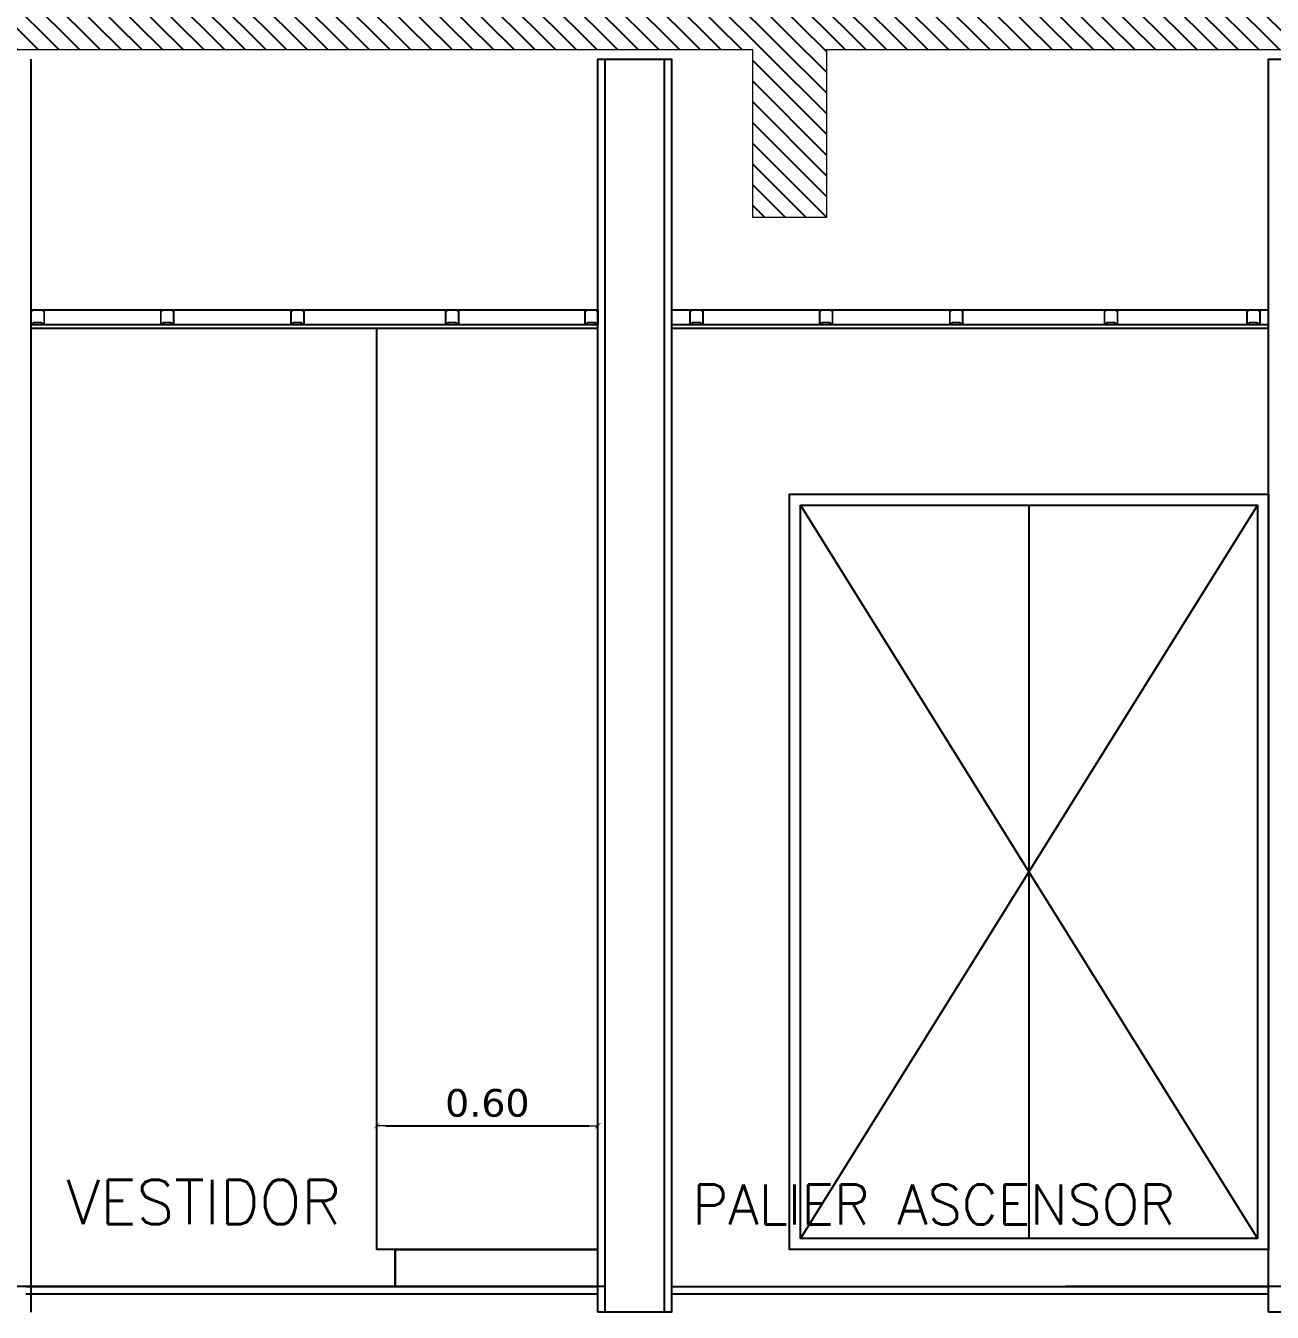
# Model space of a CAD drawing. Header units: metres. Extents: x 126 to 596, y -539 to -70.
# Drawn here: x 356.223 to 359.605, y -375.315 to -371.824 of the extents above; entities that cross this region are included whole.
import ezdxf

# ---------------------------------------------------------------- set-up
doc = ezdxf.new("R2010")
doc.units = ezdxf.units.M
doc.header["$LTSCALE"] = 10
doc.linetypes.add('HIDDEN', pattern=[0.375, 0.25, -0.125])
for name, color, linetype in [('0.1', 1, 'Continuous'), ('01', 1, 'Continuous'), ('02-LH ladrillo hueco 02', 1, 'Continuous'), ('A- Hatch Hormigon', 255, 'Continuous'), ('A-Muros', 4, 'Continuous'), ('A-Pisos', 1, 'Continuous'), ('Dr Ejes en bloque', 4, 'Continuous'), ('PISO', 251, 'Continuous'), ('Sanitarios', 2, 'Continuous'), ('Texto', 3, 'Continuous'), ('V-01', 1, 'Continuous')]:
    doc.layers.add(name, color=color, linetype=linetype)
doc.layers.add('Dimension', color=3, linetype='Continuous', lineweight=5)
doc.layers.add('PILAR_HORMIGON', color=5, linetype='Continuous', lineweight=20)
doc.styles.add('T12', font='romans.shx', dxfattribs={"height": 0.12})
doc.styles.add('Verdana', font='verdana.ttf')
doc.dimstyles.new('ST-COTA-25', dxfattribs={"dimscale": 0.25, "dimtxt": 0.3, "dimasz": 0.1, "dimexe": 0.18, "dimexo": 0.0625, "dimgap": 0.09, "dimtad": 1, "dimzin": 1, "dimdsep": 46, "dimtxsty": 'Verdana', "dimblk1": 'COTA_N', "dimblk2": 'COTA_N', "dimsah": 1, "dimcen": 0.09, "dimclrd": 8, "dimclre": 8, "dimclrt": 7, "dimadec": 0, "dimazin": 0, "dimtfac": 1, "dimtix": 1, "dimtmove": 0, "dimatfit": 3, "dimldrblk": 'COTA_N', "dimfxl": 0.18, "dimtolj": 1, "dimtzin": 0, "dimarcsym": 0})

# ---------------------------------------------------------------- blocks, each defined once
blk = doc.blocks.new('COTA_N')
for p, q in [((-1, 0), (0, 0)), ((0, 0.5), (0, -0.5))]:
    blk.add_line(p, q)
at = {"color": 3, "const_width": 0.065}
blk.add_lwpolyline([(0.14, 0.14), (0.28, 0.28), (0, 0), (-0.14, -0.14), (-0.28, -0.28)], dxfattribs=at)
blk = doc.blocks.new('*D136')
at = {"layer": 'Defpoints', "color": 0, "transparency": 16777216}
for p in [(16.5301, 0.506), (15.9301, 0.17), (16.5301, 0.17)]:
    blk.add_point(p, dxfattribs=at)
at = {"layer": 'Dimension', "color": 8, "lineweight": -2, "transparency": 16777216}
for p, q in [((15.9301, 0.1856), (15.9301, 0.551)), ((16.5301, 0.1856), (16.5301, 0.551)), ((15.9551, 0.506), (16.5051, 0.506))]:
    blk.add_line(p, q, dxfattribs=at)
at = {"layer": 'Dimension', "color": 8, "lineweight": -2, "transparency": 16777216, "xscale": 0.025, "yscale": 0.025, "zscale": 0.025, "rotation": 180}
blk.add_blockref('COTA_N', (15.9301, 0.506), dxfattribs=at)
at = {"layer": 'Dimension', "color": 8, "lineweight": -2, "transparency": 16777216, "xscale": 0.025, "yscale": 0.025, "zscale": 0.025}
blk.add_blockref('COTA_N', (16.5301, 0.506), dxfattribs=at)
at = {"layer": 'Dimension', "color": 2, "transparency": 16777216, "insert": (16.2301, 0.5675), "char_height": 0.075, "attachment_point": 5, "style": 'Verdana'}
blk.add_mtext('\\A1;0.60', dxfattribs=at)
blk = doc.blocks.new('niveles')
at = {"layer": 'PISO', "linetype": 'HIDDEN'}
blk.add_line((572.152, -276.3636), (533.4553, -276.3636), dxfattribs=at)
blk = doc.blocks.new('A$C62401038')
at = {"color": 2}
for p, q in [((14.9777, 0.07), (16.5301, 0.07)), ((16.7301, 0.07), (18.3495, 0.07))]:
    blk.add_line(p, q, dxfattribs=at)
at = {"layer": '0.1'}
for points in [[(17.0495, 2.22), (17.0495, 2.22), (18.3495, 2.22), (18.3495, 0.17), (17.0495, 0.17)], [(17.0795, 2.19), (18.3195, 2.19), (18.3195, 0.2), (17.0795, 0.2)]]:
    blk.add_lwpolyline(points, close=True, dxfattribs=at)
at = {"layer": '0.1', "linetype": 'HIDDEN'}
for points in [[(17.0795, 2.19), (17.6995, 1.195), (17.0795, 0.2)], [(18.3195, 2.19), (17.6995, 1.195), (18.3195, 0.2)]]:
    blk.add_lwpolyline(points, dxfattribs=at)
at = {"layer": '0.1'}
blk.add_lwpolyline([(17.6995, 2.19), (17.6995, 0.2)], dxfattribs=at)
at = {"layer": '01', "linetype": 'Continuous'}
for points in [[(14.9927, 2.72), (15.6076, 2.72), (15.6076, 2.72), (16.5301, 2.72)], [(15.0127, 2.72), (16.5301, 2.72)], [(16.7301, 2.72), (17.3449, 2.72), (17.3449, 2.72), (18.3495, 2.72)], [(16.75, 2.72), (18.3495, 2.72)], [(14.9927, 2.68), (15.6476, 2.68), (15.6476, 2.68), (16.5301, 2.68)], [(14.9927, 2.67), (15.6576, 2.67), (15.6576, 2.67), (16.5301, 2.67)], [(16.7301, 2.68), (17.3849, 2.68), (17.3849, 2.68), (18.3495, 2.68)], [(16.7301, 2.67), (17.3949, 2.67), (17.3949, 2.67), (18.3495, 2.67)]]:
    blk.add_lwpolyline(points, dxfattribs=at)
at = {"layer": '02-LH ladrillo hueco 02'}
blk.add_line((14.9927, 0), (14.9927, 3.4), dxfattribs=at)
at = {"layer": 'A-Muros', "color": 1}
for points in [[(16.5301, 0), (16.5301, 3.4), (16.7301, 3.4), (16.7301, 0)], [(18.3495, 0), (18.3495, 3.4), (18.5495, 3.4), (18.5495, 0)]]:
    blk.add_lwpolyline(points, close=True, dxfattribs=at)
at = {"layer": 'A-Muros'}
blk.add_lwpolyline([(16.5501, 0), (16.5501, 3.4), (16.7101, 3.4), (16.7101, 0), (16.5501, 0)], close=True, dxfattribs=at)
at = {"layer": 'A-Pisos'}
for p, q in [((14.9777, 0.05), (16.5301, 0.05)), ((16.7301, 0.05), (18.3495, 0.05))]:
    blk.add_line(p, q, dxfattribs=at)
at = {"layer": 'Sanitarios'}
blk.add_lwpolyline([(16.5301, 0.07), (16.5301, 0.17), (15.9801, 0.17), (15.9801, 0.07), (15.9801, 0.17), (16.5301, 0.17), (15.9301, 0.17), (15.9301, 2.67)], dxfattribs=at)
at = {"layer": 'V-01', "const_width": 0.005}
for points in [[(14.9977, 2.7175), (14.9927, 2.7175), (14.9927, 2.6825), (14.9977, 2.6825), (15.0001, 2.6854), (15.0194, 2.6854), (15.0227, 2.6825), (15.0277, 2.6825), (15.0277, 2.7175), (15.0227, 2.7175)], [(15.3492, 2.7175), (15.3442, 2.7175), (15.3442, 2.6825), (15.3492, 2.6825), (15.3516, 2.6854), (15.3709, 2.6854), (15.3742, 2.6825), (15.3792, 2.6825), (15.3792, 2.7175), (15.3742, 2.7175)], [(15.7025, 2.7175), (15.6975, 2.7175), (15.6975, 2.6825), (15.7025, 2.6825), (15.7048, 2.6854), (15.7242, 2.6854), (15.7275, 2.6825), (15.7325, 2.6825), (15.7325, 2.7175), (15.7275, 2.7175)], [(16.1222, 2.7175), (16.1172, 2.7175), (16.1172, 2.6825), (16.1222, 2.6825), (16.1245, 2.6854), (16.1439, 2.6854), (16.1472, 2.6825), (16.1522, 2.6825), (16.1522, 2.7175), (16.1472, 2.7175)], [(16.5001, 2.7175), (16.4951, 2.7175), (16.4951, 2.6825), (16.5001, 2.6825), (16.5024, 2.6854), (16.5217, 2.6854), (16.5251, 2.6825), (16.5301, 2.6825), (16.5301, 2.7175), (16.5251, 2.7175)], [(16.785, 2.7175), (16.78, 2.7175), (16.78, 2.6825), (16.785, 2.6825), (16.7874, 2.6854), (16.8067, 2.6854), (16.81, 2.6825), (16.815, 2.6825), (16.815, 2.7175), (16.81, 2.7175)], [(17.1365, 2.7175), (17.1315, 2.7175), (17.1315, 2.6825), (17.1365, 2.6825), (17.1389, 2.6854), (17.1582, 2.6854), (17.1615, 2.6825), (17.1665, 2.6825), (17.1665, 2.7175), (17.1615, 2.7175)], [(17.4898, 2.7175), (17.4848, 2.7175), (17.4848, 2.6825), (17.4898, 2.6825), (17.4921, 2.6854), (17.5115, 2.6854), (17.5148, 2.6825), (17.5198, 2.6825), (17.5198, 2.7175), (17.5148, 2.7175)], [(17.9095, 2.7175), (17.9045, 2.7175), (17.9045, 2.6825), (17.9095, 2.6825), (17.9118, 2.6854), (17.9312, 2.6854), (17.9345, 2.6825), (17.9395, 2.6825), (17.9395, 2.7175), (17.9345, 2.7175)], [(18.296, 2.7175), (18.291, 2.7175), (18.291, 2.6825), (18.296, 2.6825), (18.2983, 2.6854), (18.3176, 2.6854), (18.321, 2.6825), (18.326, 2.6825), (18.326, 2.7175), (18.321, 2.7175)]]:
    blk.add_lwpolyline(points, dxfattribs=at)
at = {"layer": 'Texto', "transparency": 33554687, "style": 'T12'}
for s, height, p in [('VESTIDOR', 0.12, (15.0877, 0.2392)), ('PALIER ASCENSOR', 0.108, (16.7861, 0.2386))]:
    blk.add_text(s, height=height, dxfattribs=at).set_placement(p)
at = {"layer": 'Dimension'}
dim = blk.add_linear_dim(base=(16.5301, 0.506), p1=(15.9301, 0.17), p2=(16.5301, 0.17), dimstyle='ST-COTA-25', override={"dimclrt": 2}, dxfattribs=at)
dim.commit()
dim.dimension.update_dxf_attribs({"geometry": '*D136', "text_midpoint": (16.2301, 0.5675)})

msp = doc.modelspace()

# ---------------------------------------------------------------- hatches: boundary and pattern name
at = {"layer": 'A- Hatch Hormigon'}
h = msp.add_hatch(dxfattribs=at)
h.set_pattern_fill('ANSI31', color=256, scale=0.0125, angle=-90, style=0)
h.set_pattern_definition([(315, (0, -30), (0.0280633004, 0.0280633004), [])])
h.paths.add_polyline_path([(355.3955, -371.8898), (355.3955, -372.3448), (355.5955, -372.3448), (355.5955, -371.8898), (358.1957, -371.8898), (358.1957, -372.3448), (358.3957, -372.3448), (358.3957, -371.8898), (364.8453, -371.8898), (364.8453, -372.3448), (365.0453, -372.3448), (365.0456, -371.866), (365.5445, -371.8648), (365.5445, -371.7448), (353.4349, -371.7448), (353.4349, -371.8898)])
h.paths.add_polyline_path([(340.7442, -371.7448), (340.7442, -371.8948), (340.7442, -372.3448), (340.9456, -372.3448), (340.9456, -371.8898), (346.3948, -371.8898), (346.3948, -372.3448), (346.5948, -372.3448), (346.5948, -371.8898), (351.6451, -371.8898), (351.6451, -372.3447), (351.8451, -372.3448), (351.8453, -371.8893), (353.1782, -371.8898), (353.1782, -371.7448)])

# ---------------------------------------------------------------- linework, layer by layer
at = {"layer": 'PILAR_HORMIGON', "color": 5, "elevation": 0}
msp.add_lwpolyline([(353.4349, -371.7448), (365.5445, -371.7448), (365.5445, -371.8648), (365.0456, -371.866), (365.0453, -372.3448), (364.8453, -372.3448), (364.8453, -371.8898), (358.3957, -371.8898), (358.3957, -372.3448), (358.1957, -372.3448), (358.1957, -371.8898), (355.5955, -371.8898), (355.5955, -372.3448), (355.3955, -372.3448), (355.3955, -371.8898), (353.4349, -371.8898), (353.4349, -371.7448)], dxfattribs=at)

# ---------------------------------------------------------------- block references
msp.add_blockref('A$C62401038', (341.2456, -375.3148, 0))
at = {"layer": 'Dr Ejes en bloque'}
msp.add_blockref('niveles', (-195.608, -98.8812, 0), dxfattribs=at)

doc.saveas('drawing.dxf')
